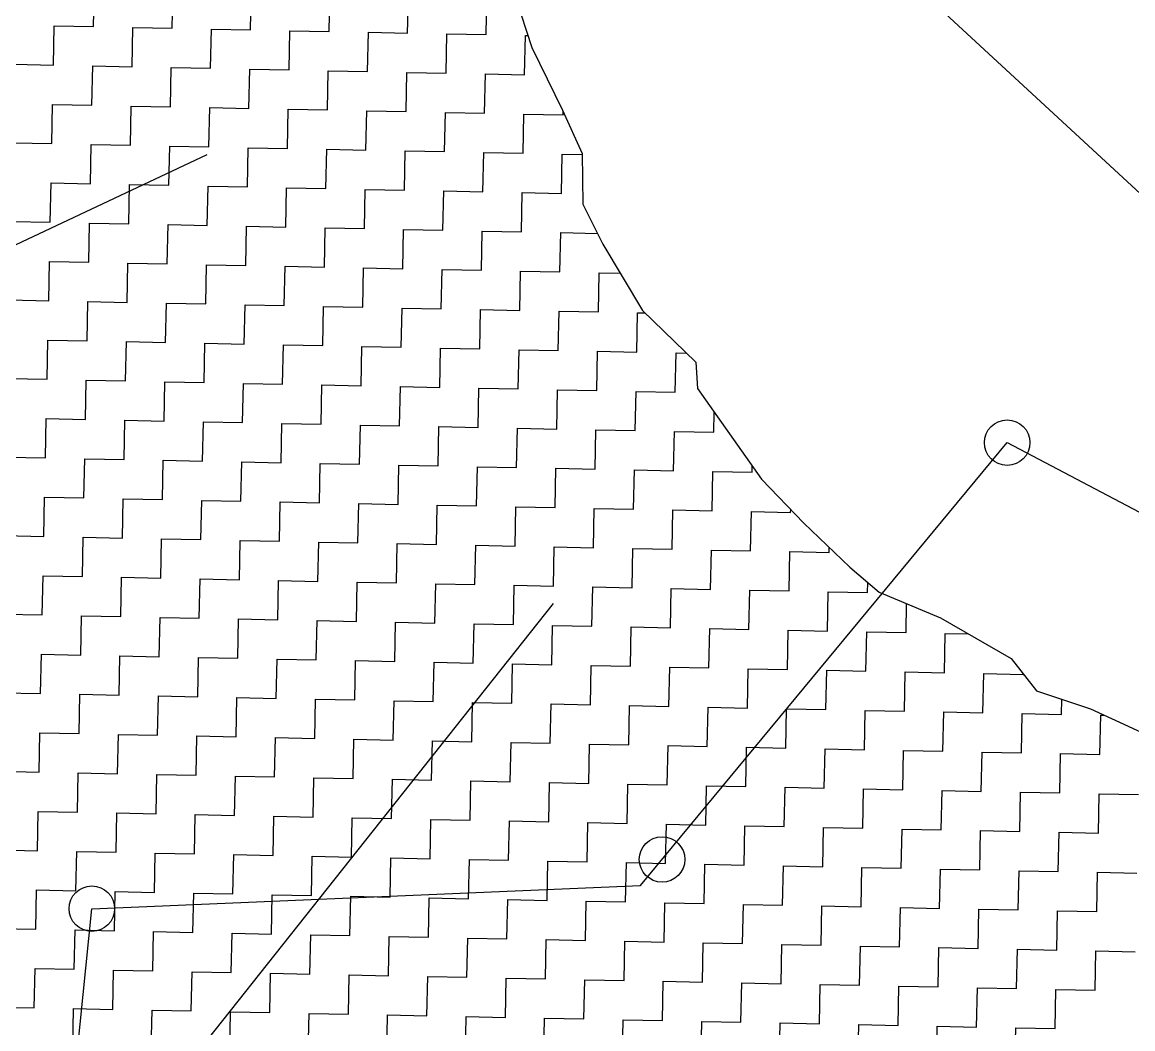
# Model space of a CAD drawing. Header units: metres. Extents: x 276691 to 279396, y 2061581 to 2064323.
# Drawn here: x 279012.8 to 279189, y 2063418 to 2063577.7 of the extents above; entities that cross this region are included whole.
import ezdxf

# ---------------------------------------------------------------- set-up
doc = ezdxf.new("R2010")
doc.units = ezdxf.units.M
doc.layers.add('POLY_HATCH', color=12, linetype='Continuous')
doc.layers.add('POLY_PARCEL', color=6, linetype='Continuous')

msp = doc.modelspace()

# ---------------------------------------------------------------- linework, layer by layer
for points in [[(278932.76, 2063505.2), (279042.19, 2063556.69)], [(279021.96, 2063390.75), (279097.14, 2063485.49)]]:
    msp.add_lwpolyline(points)
for centre in [(279169.11, 2063511), (279114.35, 2063444.89), (279023.87, 2063437.08)]:
    msp.add_circle(centre, 3.61)
at = {"layer": 'POLY_HATCH'}
for p, q in [((279089.76, 2063585.65), (279093.68, 2063573.67)), ((279093.68, 2063573.67), (279098.53, 2063563.76)), ((279098.53, 2063563.76), (279101.66, 2063556.85)), ((279101.66, 2063556.85), (279101.8, 2063548.82)), ((279101.8, 2063548.82), (279104.94, 2063542.51)), ((279104.94, 2063542.51), (279111.27, 2063531.98)), ((279111.27, 2063531.98), (279119.73, 2063523.77)), ((279119.73, 2063523.77), (279119.95, 2063519.61)), ((279119.95, 2063519.61), (279130.13, 2063505.23)), ((279130.13, 2063505.23), (279136.83, 2063498.25)), ((279136.83, 2063498.25), (279144.13, 2063491.26)), ((279144.13, 2063491.26), (279148.81, 2063487.3)), ((279148.81, 2063487.3), (279158.54, 2063483.23)), ((279158.54, 2063483.23), (279169.72, 2063476.76)), ((279169.72, 2063476.76), (279173.78, 2063471.62)), ((279173.78, 2063471.62), (279182.35, 2063468.77)), ((279182.35, 2063468.77), (279193.85, 2063463.48))]:
    msp.add_line(p, q, dxfattribs=at)
at = {"layer": 'POLY_HATCH', "linetype": 'Continuous'}
for p, q in [((279024.14, 2063576.99), (279024.27, 2063583.22)), ((279036.6, 2063576.74), (279036.73, 2063582.97)), ((279049.06, 2063576.48), (279049.19, 2063582.71)), ((279061.52, 2063576.23), (279061.65, 2063582.46)), ((279073.98, 2063575.97), (279074.11, 2063582.2)), ((279086.44, 2063575.72), (279086.57, 2063581.95)), ((279017.78, 2063570.89), (279017.91, 2063577.12)), ((279017.91, 2063577.12), (279024.14, 2063576.99)), ((279030.24, 2063570.63), (279030.37, 2063576.86)), ((279030.37, 2063576.86), (279036.6, 2063576.74)), ((279042.7, 2063570.38), (279042.83, 2063576.61)), ((279042.83, 2063576.61), (279049.06, 2063576.48)), ((279055.16, 2063570.12), (279055.29, 2063576.35)), ((279055.29, 2063576.35), (279061.52, 2063576.23)), ((279067.62, 2063569.87), (279067.75, 2063576.1)), ((279067.75, 2063576.1), (279073.98, 2063575.97)), ((279080.08, 2063569.62), (279080.21, 2063575.85)), ((279080.21, 2063575.85), (279086.44, 2063575.72)), ((279092.54, 2063569.36), (279092.67, 2063575.59)), ((279092.67, 2063575.59), (279093.05, 2063575.58)), ((279011.55, 2063571.02), (279017.78, 2063570.89)), ((279023.88, 2063564.53), (279024.01, 2063570.76)), ((279024.01, 2063570.76), (279030.24, 2063570.63)), ((279036.34, 2063564.28), (279036.47, 2063570.51)), ((279036.47, 2063570.51), (279042.7, 2063570.38)), ((279048.8, 2063564.02), (279048.93, 2063570.25)), ((279048.93, 2063570.25), (279055.16, 2063570.12)), ((279061.27, 2063563.77), (279061.39, 2063570)), ((279061.39, 2063570), (279067.62, 2063569.87)), ((279073.73, 2063563.51), (279073.85, 2063569.74)), ((279073.85, 2063569.74), (279080.08, 2063569.62)), ((279086.19, 2063563.26), (279086.31, 2063569.49)), ((279086.31, 2063569.49), (279092.54, 2063569.36)), ((279017.53, 2063558.43), (279017.65, 2063564.66)), ((279017.65, 2063564.66), (279023.88, 2063564.53)), ((279029.99, 2063558.17), (279030.11, 2063564.4)), ((279030.11, 2063564.4), (279036.34, 2063564.28)), ((279042.45, 2063557.92), (279042.57, 2063564.15)), ((279042.57, 2063564.15), (279048.8, 2063564.02)), ((279054.91, 2063557.66), (279055.03, 2063563.89)), ((279055.03, 2063563.89), (279061.27, 2063563.77)), ((279067.37, 2063557.41), (279067.5, 2063563.64)), ((279067.5, 2063563.64), (279073.73, 2063563.51)), ((279098.65, 2063563), (279098.66, 2063563.48)), ((279079.83, 2063557.16), (279079.96, 2063563.39)), ((279079.96, 2063563.39), (279086.19, 2063563.26)), ((279092.29, 2063556.9), (279092.42, 2063563.13)), ((279092.42, 2063563.13), (279098.65, 2063563)), ((279011.3, 2063558.56), (279017.53, 2063558.43)), ((279023.63, 2063552.07), (279023.76, 2063558.3)), ((279023.76, 2063558.3), (279029.99, 2063558.17)), ((279036.09, 2063551.82), (279036.22, 2063558.05)), ((279036.22, 2063558.05), (279042.45, 2063557.92)), ((279048.55, 2063551.56), (279048.68, 2063557.79)), ((279048.68, 2063557.79), (279054.91, 2063557.66)), ((279061.01, 2063551.31), (279061.14, 2063557.54)), ((279061.14, 2063557.54), (279067.37, 2063557.41)), ((279073.47, 2063551.05), (279073.6, 2063557.28)), ((279073.6, 2063557.28), (279079.83, 2063557.16)), ((279085.93, 2063550.8), (279086.06, 2063557.03)), ((279086.06, 2063557.03), (279092.29, 2063556.9)), ((279098.39, 2063550.54), (279098.52, 2063556.77)), ((279098.52, 2063556.77), (279101.67, 2063556.71)), ((279017.27, 2063545.97), (279017.4, 2063552.2)), ((279017.4, 2063552.2), (279023.63, 2063552.07)), ((279029.73, 2063545.71), (279029.86, 2063551.94)), ((279029.86, 2063551.94), (279036.09, 2063551.82)), ((279042.19, 2063545.46), (279042.32, 2063551.69)), ((279042.32, 2063551.69), (279048.55, 2063551.56)), ((279054.65, 2063545.2), (279054.78, 2063551.43)), ((279054.78, 2063551.43), (279061.01, 2063551.31)), ((279067.11, 2063544.95), (279067.24, 2063551.18)), ((279067.24, 2063551.18), (279073.47, 2063551.05)), ((279079.57, 2063544.69), (279079.7, 2063550.92)), ((279079.7, 2063550.92), (279085.93, 2063550.8)), ((279092.03, 2063544.44), (279092.16, 2063550.67)), ((279092.16, 2063550.67), (279098.39, 2063550.54)), ((279011.04, 2063546.09), (279017.27, 2063545.97)), ((279023.37, 2063539.61), (279023.5, 2063545.84)), ((279023.5, 2063545.84), (279029.73, 2063545.71)), ((279035.84, 2063539.36), (279035.96, 2063545.59)), ((279035.96, 2063545.59), (279042.19, 2063545.46)), ((279048.3, 2063539.1), (279048.42, 2063545.33)), ((279048.42, 2063545.33), (279054.65, 2063545.2)), ((279060.76, 2063538.85), (279060.88, 2063545.08)), ((279060.88, 2063545.08), (279067.11, 2063544.95)), ((279073.22, 2063538.59), (279073.34, 2063544.82)), ((279073.34, 2063544.82), (279079.57, 2063544.69)), ((279085.68, 2063538.34), (279085.8, 2063544.57)), ((279085.8, 2063544.57), (279092.03, 2063544.44)), ((279098.14, 2063538.08), (279098.26, 2063544.31)), ((279098.26, 2063544.31), (279104.1, 2063544.19)), ((279017.02, 2063533.51), (279017.14, 2063539.74)), ((279017.14, 2063539.74), (279023.37, 2063539.61)), ((279029.48, 2063533.25), (279029.6, 2063539.48)), ((279029.6, 2063539.48), (279035.84, 2063539.36)), ((279041.94, 2063533), (279042.07, 2063539.23)), ((279042.07, 2063539.23), (279048.3, 2063539.1)), ((279054.4, 2063532.74), (279054.53, 2063538.97)), ((279054.53, 2063538.97), (279060.76, 2063538.85)), ((279066.86, 2063532.49), (279066.99, 2063538.72)), ((279066.99, 2063538.72), (279073.22, 2063538.59)), ((279079.32, 2063532.23), (279079.45, 2063538.46)), ((279079.45, 2063538.46), (279085.68, 2063538.34)), ((279091.78, 2063531.98), (279091.91, 2063538.21)), ((279091.91, 2063538.21), (279098.14, 2063538.08)), ((279104.24, 2063531.73), (279104.37, 2063537.96)), ((279104.37, 2063537.96), (279107.72, 2063537.89)), ((279010.79, 2063533.63), (279017.02, 2063533.51)), ((279023.12, 2063527.15), (279023.25, 2063533.38)), ((279023.25, 2063533.38), (279029.48, 2063533.25)), ((279035.58, 2063526.89), (279035.71, 2063533.13)), ((279035.71, 2063533.13), (279041.94, 2063533)), ((279048.04, 2063526.64), (279048.17, 2063532.87)), ((279048.17, 2063532.87), (279054.4, 2063532.74)), ((279060.5, 2063526.39), (279060.63, 2063532.62)), ((279060.63, 2063532.62), (279066.86, 2063532.49)), ((279072.96, 2063526.13), (279073.09, 2063532.36)), ((279073.09, 2063532.36), (279079.32, 2063532.23)), ((279085.42, 2063525.88), (279085.55, 2063532.11)), ((279085.55, 2063532.11), (279091.78, 2063531.98)), ((279097.88, 2063525.62), (279098.01, 2063531.85)), ((279098.01, 2063531.85), (279104.24, 2063531.73)), ((279110.34, 2063525.37), (279110.47, 2063531.6)), ((279110.47, 2063531.6), (279111.69, 2063531.57)), ((279016.76, 2063521.05), (279016.89, 2063527.28)), ((279016.89, 2063527.28), (279023.12, 2063527.15)), ((279029.22, 2063520.79), (279029.35, 2063527.02)), ((279029.35, 2063527.02), (279035.58, 2063526.89)), ((279041.68, 2063520.54), (279041.81, 2063526.77)), ((279041.81, 2063526.77), (279048.04, 2063526.64)), ((279054.14, 2063520.28), (279054.27, 2063526.51)), ((279054.27, 2063526.51), (279060.5, 2063526.39)), ((279066.6, 2063520.03), (279066.73, 2063526.26)), ((279066.73, 2063526.26), (279072.96, 2063526.13)), ((279079.06, 2063519.77), (279079.19, 2063526)), ((279079.19, 2063526), (279085.42, 2063525.88)), ((279091.53, 2063519.52), (279091.65, 2063525.75)), ((279091.65, 2063525.75), (279097.88, 2063525.62)), ((279103.99, 2063519.26), (279104.11, 2063525.49)), ((279104.11, 2063525.49), (279110.34, 2063525.37)), ((279116.45, 2063519.01), (279116.57, 2063525.24)), ((279116.57, 2063525.24), (279118.26, 2063525.21)), ((279010.53, 2063521.17), (279016.76, 2063521.05)), ((279022.87, 2063514.69), (279022.99, 2063520.92)), ((279022.99, 2063520.92), (279029.22, 2063520.79)), ((279035.33, 2063514.43), (279035.45, 2063520.66)), ((279035.45, 2063520.66), (279041.68, 2063520.54)), ((279047.79, 2063514.18), (279047.91, 2063520.41)), ((279047.91, 2063520.41), (279054.14, 2063520.28)), ((279060.25, 2063513.93), (279060.37, 2063520.16)), ((279060.37, 2063520.16), (279066.6, 2063520.03)), ((279072.71, 2063513.67), (279072.83, 2063519.9)), ((279072.83, 2063519.9), (279079.06, 2063519.77)), ((279085.17, 2063513.42), (279085.29, 2063519.65)), ((279085.29, 2063519.65), (279091.53, 2063519.52)), ((279097.63, 2063513.16), (279097.76, 2063519.39)), ((279097.76, 2063519.39), (279103.99, 2063519.26)), ((279110.09, 2063512.91), (279110.22, 2063519.14)), ((279110.22, 2063519.14), (279116.45, 2063519.01)), ((279016.51, 2063508.59), (279016.64, 2063514.82)), ((279016.64, 2063514.82), (279022.87, 2063514.69)), ((279028.97, 2063508.33), (279029.1, 2063514.56)), ((279029.1, 2063514.56), (279035.33, 2063514.43)), ((279041.43, 2063508.08), (279041.56, 2063514.31)), ((279041.56, 2063514.31), (279047.79, 2063514.18)), ((279122.55, 2063512.65), (279122.61, 2063515.84)), ((279053.89, 2063507.82), (279054.02, 2063514.05)), ((279054.02, 2063514.05), (279060.25, 2063513.93)), ((279066.35, 2063507.57), (279066.48, 2063513.8)), ((279066.48, 2063513.8), (279072.71, 2063513.67)), ((279078.81, 2063507.31), (279078.94, 2063513.54)), ((279078.94, 2063513.54), (279085.17, 2063513.42)), ((279091.27, 2063507.06), (279091.4, 2063513.29)), ((279091.4, 2063513.29), (279097.63, 2063513.16)), ((279103.73, 2063506.8), (279103.86, 2063513.03)), ((279103.86, 2063513.03), (279110.09, 2063512.91)), ((279116.19, 2063506.55), (279116.32, 2063512.78)), ((279116.32, 2063512.78), (279122.55, 2063512.65)), ((279010.28, 2063508.71), (279016.51, 2063508.59)), ((279022.61, 2063502.23), (279022.74, 2063508.46)), ((279022.74, 2063508.46), (279028.97, 2063508.33)), ((279035.07, 2063501.97), (279035.2, 2063508.2)), ((279035.2, 2063508.2), (279041.43, 2063508.08)), ((279047.53, 2063501.72), (279047.66, 2063507.95)), ((279047.66, 2063507.95), (279053.89, 2063507.82)), ((279059.99, 2063501.47), (279060.12, 2063507.7)), ((279060.12, 2063507.7), (279066.35, 2063507.57)), ((279072.45, 2063501.21), (279072.58, 2063507.44)), ((279072.58, 2063507.44), (279078.81, 2063507.31)), ((279084.91, 2063500.96), (279085.04, 2063507.19)), ((279085.04, 2063507.19), (279091.27, 2063507.06)), ((279128.65, 2063506.3), (279128.67, 2063507.29)), ((279097.37, 2063500.7), (279097.5, 2063506.93)), ((279097.5, 2063506.93), (279103.73, 2063506.8)), ((279109.83, 2063500.45), (279109.96, 2063506.68)), ((279109.96, 2063506.68), (279116.19, 2063506.55)), ((279122.29, 2063500.19), (279122.42, 2063506.42)), ((279122.42, 2063506.42), (279128.65, 2063506.3)), ((279016.25, 2063496.13), (279016.38, 2063502.36)), ((279016.38, 2063502.36), (279022.61, 2063502.23)), ((279028.71, 2063495.87), (279028.84, 2063502.1)), ((279028.84, 2063502.1), (279035.07, 2063501.97)), ((279041.17, 2063495.62), (279041.3, 2063501.85)), ((279041.3, 2063501.85), (279047.53, 2063501.72)), ((279053.63, 2063495.36), (279053.76, 2063501.59)), ((279053.76, 2063501.59), (279059.99, 2063501.47)), ((279066.1, 2063495.11), (279066.22, 2063501.34)), ((279066.22, 2063501.34), (279072.45, 2063501.21)), ((279078.56, 2063494.85), (279078.68, 2063501.08)), ((279078.68, 2063501.08), (279084.91, 2063500.96)), ((279091.02, 2063494.6), (279091.14, 2063500.83)), ((279091.14, 2063500.83), (279097.37, 2063500.7)), ((279103.48, 2063494.34), (279103.6, 2063500.57)), ((279103.6, 2063500.57), (279109.83, 2063500.45)), ((279115.94, 2063494.09), (279116.06, 2063500.32)), ((279116.06, 2063500.32), (279122.29, 2063500.19)), ((279128.4, 2063493.83), (279128.52, 2063500.07)), ((279128.52, 2063500.07), (279134.75, 2063499.94)), ((279134.75, 2063499.94), (279134.76, 2063500.4)), ((279010.02, 2063496.25), (279016.25, 2063496.13)), ((279022.36, 2063489.77), (279022.48, 2063496)), ((279022.48, 2063496), (279028.71, 2063495.87)), ((279034.82, 2063489.51), (279034.94, 2063495.74)), ((279034.94, 2063495.74), (279041.17, 2063495.62)), ((279047.28, 2063489.26), (279047.4, 2063495.49)), ((279047.4, 2063495.49), (279053.63, 2063495.36)), ((279059.74, 2063489), (279059.87, 2063495.23)), ((279059.87, 2063495.23), (279066.1, 2063495.11)), ((279072.2, 2063488.75), (279072.33, 2063494.98)), ((279072.33, 2063494.98), (279078.56, 2063494.85)), ((279084.66, 2063488.5), (279084.79, 2063494.73)), ((279084.79, 2063494.73), (279091.02, 2063494.6)), ((279097.12, 2063488.24), (279097.25, 2063494.47)), ((279097.25, 2063494.47), (279103.48, 2063494.34)), ((279109.58, 2063487.99), (279109.71, 2063494.22)), ((279109.71, 2063494.22), (279115.94, 2063494.09)), ((279122.04, 2063487.73), (279122.17, 2063493.96)), ((279122.17, 2063493.96), (279128.4, 2063493.83)), ((279134.5, 2063487.48), (279134.63, 2063493.71)), ((279134.63, 2063493.71), (279140.86, 2063493.58)), ((279140.86, 2063493.58), (279140.87, 2063494.38)), ((279016, 2063483.67), (279016.13, 2063489.9)), ((279016.13, 2063489.9), (279022.36, 2063489.77)), ((279028.46, 2063483.41), (279028.59, 2063489.64)), ((279028.59, 2063489.64), (279034.82, 2063489.51)), ((279040.92, 2063483.16), (279041.05, 2063489.39)), ((279041.05, 2063489.39), (279047.28, 2063489.26)), ((279053.38, 2063482.9), (279053.51, 2063489.13)), ((279053.51, 2063489.13), (279059.74, 2063489)), ((279065.84, 2063482.65), (279065.97, 2063488.88)), ((279065.97, 2063488.88), (279072.2, 2063488.75)), ((279078.3, 2063482.39), (279078.43, 2063488.62)), ((279078.43, 2063488.62), (279084.66, 2063488.5)), ((279090.76, 2063482.14), (279090.89, 2063488.37)), ((279090.89, 2063488.37), (279097.12, 2063488.24)), ((279103.22, 2063481.88), (279103.35, 2063488.11)), ((279103.35, 2063488.11), (279109.58, 2063487.99)), ((279115.68, 2063481.63), (279115.81, 2063487.86)), ((279115.81, 2063487.86), (279122.04, 2063487.73)), ((279146.96, 2063487.22), (279146.99, 2063488.83)), ((279128.14, 2063481.37), (279128.27, 2063487.6)), ((279128.27, 2063487.6), (279134.5, 2063487.48)), ((279140.6, 2063481.12), (279140.73, 2063487.35)), ((279140.73, 2063487.35), (279146.96, 2063487.22)), ((279153.06, 2063480.87), (279153.16, 2063485.48)), ((279009.77, 2063483.79), (279016, 2063483.67)), ((279022.1, 2063477.31), (279022.23, 2063483.54)), ((279022.23, 2063483.54), (279028.46, 2063483.41)), ((279034.56, 2063477.05), (279034.69, 2063483.28)), ((279034.69, 2063483.28), (279040.92, 2063483.16)), ((279047.02, 2063476.8), (279047.15, 2063483.03)), ((279047.15, 2063483.03), (279053.38, 2063482.9)), ((279059.48, 2063476.54), (279059.61, 2063482.77)), ((279059.61, 2063482.77), (279065.84, 2063482.65)), ((279071.94, 2063476.29), (279072.07, 2063482.52)), ((279072.07, 2063482.52), (279078.3, 2063482.39)), ((279084.4, 2063476.04), (279084.53, 2063482.27)), ((279084.53, 2063482.27), (279090.76, 2063482.14)), ((279096.86, 2063475.78), (279096.99, 2063482.01)), ((279096.99, 2063482.01), (279103.22, 2063481.88)), ((279109.32, 2063475.53), (279109.45, 2063481.76)), ((279109.45, 2063481.76), (279115.68, 2063481.63)), ((279121.79, 2063475.27), (279121.91, 2063481.5)), ((279121.91, 2063481.5), (279128.14, 2063481.37)), ((279134.25, 2063475.02), (279134.37, 2063481.25)), ((279134.37, 2063481.25), (279140.6, 2063481.12)), ((279146.71, 2063474.76), (279146.83, 2063480.99)), ((279146.83, 2063480.99), (279153.06, 2063480.87)), ((279159.17, 2063474.51), (279159.29, 2063480.74)), ((279159.29, 2063480.74), (279162.98, 2063480.66)), ((279015.74, 2063471.2), (279015.87, 2063477.44)), ((279015.87, 2063477.44), (279022.1, 2063477.31)), ((279028.2, 2063470.95), (279028.33, 2063477.18)), ((279028.33, 2063477.18), (279034.56, 2063477.05)), ((279040.67, 2063470.7), (279040.79, 2063476.93)), ((279040.79, 2063476.93), (279047.02, 2063476.8)), ((279053.13, 2063470.44), (279053.25, 2063476.67)), ((279053.25, 2063476.67), (279059.48, 2063476.54)), ((279065.59, 2063470.19), (279065.71, 2063476.42)), ((279065.71, 2063476.42), (279071.94, 2063476.29)), ((279078.05, 2063469.93), (279078.17, 2063476.16)), ((279078.17, 2063476.16), (279084.4, 2063476.04)), ((279090.51, 2063469.68), (279090.63, 2063475.91)), ((279090.63, 2063475.91), (279096.86, 2063475.78)), ((279102.97, 2063469.42), (279103.09, 2063475.65)), ((279103.09, 2063475.65), (279109.32, 2063475.53)), ((279115.43, 2063469.17), (279115.56, 2063475.4)), ((279115.56, 2063475.4), (279121.79, 2063475.27)), ((279127.89, 2063468.91), (279128.02, 2063475.14)), ((279128.02, 2063475.14), (279134.25, 2063475.02)), ((279140.35, 2063468.66), (279140.48, 2063474.89)), ((279140.48, 2063474.89), (279146.71, 2063474.76)), ((279152.81, 2063468.4), (279152.94, 2063474.64)), ((279152.94, 2063474.64), (279159.17, 2063474.51)), ((279165.27, 2063468.15), (279165.4, 2063474.38)), ((279165.4, 2063474.38), (279171.63, 2063474.25)), ((279171.63, 2063474.25), (279171.63, 2063474.34)), ((279009.51, 2063471.33), (279015.74, 2063471.2)), ((279021.85, 2063464.85), (279021.97, 2063471.08)), ((279021.97, 2063471.08), (279028.2, 2063470.95)), ((279034.31, 2063464.59), (279034.44, 2063470.82)), ((279034.44, 2063470.82), (279040.67, 2063470.7)), ((279046.77, 2063464.34), (279046.9, 2063470.57)), ((279046.9, 2063470.57), (279053.13, 2063470.44)), ((279059.23, 2063464.08), (279059.36, 2063470.31)), ((279059.36, 2063470.31), (279065.59, 2063470.19)), ((279177.73, 2063467.9), (279177.78, 2063470.29)), ((279071.69, 2063463.83), (279071.82, 2063470.06)), ((279071.82, 2063470.06), (279078.05, 2063469.93)), ((279084.15, 2063463.57), (279084.28, 2063469.8)), ((279084.28, 2063469.8), (279090.51, 2063469.68)), ((279096.61, 2063463.32), (279096.74, 2063469.55)), ((279096.74, 2063469.55), (279102.97, 2063469.42)), ((279109.07, 2063463.07), (279109.2, 2063469.3)), ((279109.2, 2063469.3), (279115.43, 2063469.17)), ((279121.53, 2063462.81), (279121.66, 2063469.04)), ((279121.66, 2063469.04), (279127.89, 2063468.91)), ((279133.99, 2063462.56), (279134.12, 2063468.79)), ((279134.12, 2063468.79), (279140.35, 2063468.66)), ((279146.45, 2063462.3), (279146.58, 2063468.53)), ((279146.58, 2063468.53), (279152.81, 2063468.4)), ((279158.91, 2063462.05), (279159.04, 2063468.28)), ((279159.04, 2063468.28), (279165.27, 2063468.15)), ((279171.37, 2063461.79), (279171.5, 2063468.02)), ((279171.5, 2063468.02), (279177.73, 2063467.9)), ((279183.83, 2063461.54), (279183.96, 2063467.77)), ((279183.96, 2063467.77), (279184.56, 2063467.76)), ((279015.49, 2063458.74), (279015.62, 2063464.97)), ((279015.62, 2063464.97), (279021.85, 2063464.85)), ((279027.95, 2063458.49), (279028.08, 2063464.72)), ((279028.08, 2063464.72), (279034.31, 2063464.59)), ((279040.41, 2063458.24), (279040.54, 2063464.47)), ((279040.54, 2063464.47), (279046.77, 2063464.34)), ((279052.87, 2063457.98), (279053, 2063464.21)), ((279053, 2063464.21), (279059.23, 2063464.08)), ((279065.33, 2063457.73), (279065.46, 2063463.96)), ((279065.46, 2063463.96), (279071.69, 2063463.83)), ((279077.79, 2063457.47), (279077.92, 2063463.7)), ((279077.92, 2063463.7), (279084.15, 2063463.57)), ((279090.25, 2063457.22), (279090.38, 2063463.45)), ((279090.38, 2063463.45), (279096.61, 2063463.32)), ((279102.71, 2063456.96), (279102.84, 2063463.19)), ((279102.84, 2063463.19), (279109.07, 2063463.07)), ((279115.17, 2063456.71), (279115.3, 2063462.94)), ((279115.3, 2063462.94), (279121.53, 2063462.81)), ((279127.63, 2063456.45), (279127.76, 2063462.68)), ((279127.76, 2063462.68), (279133.99, 2063462.56)), ((279140.09, 2063456.2), (279140.22, 2063462.43)), ((279140.22, 2063462.43), (279146.45, 2063462.3)), ((279152.55, 2063455.94), (279152.68, 2063462.17)), ((279152.68, 2063462.17), (279158.91, 2063462.05)), ((279165.01, 2063455.69), (279165.14, 2063461.92)), ((279165.14, 2063461.92), (279171.37, 2063461.79)), ((279177.48, 2063455.44), (279177.6, 2063461.67)), ((279177.6, 2063461.67), (279183.83, 2063461.54)), ((279009.26, 2063458.87), (279015.49, 2063458.74)), ((279021.59, 2063452.39), (279021.72, 2063458.62)), ((279021.72, 2063458.62), (279027.95, 2063458.49)), ((279034.05, 2063452.13), (279034.18, 2063458.36)), ((279034.18, 2063458.36), (279040.41, 2063458.24)), ((279046.51, 2063451.88), (279046.64, 2063458.11)), ((279046.64, 2063458.11), (279052.87, 2063457.98)), ((279058.97, 2063451.62), (279059.1, 2063457.85)), ((279059.1, 2063457.85), (279065.33, 2063457.73)), ((279071.43, 2063451.37), (279071.56, 2063457.6)), ((279071.56, 2063457.6), (279077.79, 2063457.47)), ((279083.9, 2063451.11), (279084.02, 2063457.34)), ((279084.02, 2063457.34), (279090.25, 2063457.22)), ((279096.36, 2063450.86), (279096.48, 2063457.09)), ((279096.48, 2063457.09), (279102.71, 2063456.96)), ((279108.82, 2063450.61), (279108.94, 2063456.84)), ((279108.94, 2063456.84), (279115.17, 2063456.71)), ((279121.28, 2063450.35), (279121.4, 2063456.58)), ((279121.4, 2063456.58), (279127.63, 2063456.45)), ((279133.74, 2063450.1), (279133.86, 2063456.33)), ((279133.86, 2063456.33), (279140.09, 2063456.2)), ((279146.2, 2063449.84), (279146.32, 2063456.07)), ((279146.32, 2063456.07), (279152.55, 2063455.94)), ((279158.66, 2063449.59), (279158.78, 2063455.82)), ((279158.78, 2063455.82), (279165.01, 2063455.69)), ((279171.12, 2063449.33), (279171.25, 2063455.56)), ((279171.25, 2063455.56), (279177.48, 2063455.44)), ((279183.58, 2063449.08), (279183.71, 2063455.31)), ((279183.71, 2063455.31), (279189.94, 2063455.18)), ((279015.24, 2063446.28), (279015.36, 2063452.51)), ((279015.36, 2063452.51), (279021.59, 2063452.39)), ((279027.7, 2063446.03), (279027.82, 2063452.26)), ((279027.82, 2063452.26), (279034.05, 2063452.13)), ((279040.16, 2063445.78), (279040.28, 2063452.01)), ((279040.28, 2063452.01), (279046.51, 2063451.88)), ((279052.62, 2063445.52), (279052.74, 2063451.75)), ((279052.74, 2063451.75), (279058.97, 2063451.62)), ((279065.08, 2063445.27), (279065.2, 2063451.5)), ((279065.2, 2063451.5), (279071.43, 2063451.37)), ((279077.54, 2063445.01), (279077.66, 2063451.24)), ((279077.66, 2063451.24), (279083.9, 2063451.11)), ((279090, 2063444.76), (279090.13, 2063450.99)), ((279090.13, 2063450.99), (279096.36, 2063450.86)), ((279102.46, 2063444.5), (279102.59, 2063450.73)), ((279102.59, 2063450.73), (279108.82, 2063450.61)), ((279114.92, 2063444.25), (279115.05, 2063450.48)), ((279115.05, 2063450.48), (279121.28, 2063450.35)), ((279127.38, 2063443.99), (279127.51, 2063450.22)), ((279127.51, 2063450.22), (279133.74, 2063450.1)), ((279139.84, 2063443.74), (279139.97, 2063449.97)), ((279139.97, 2063449.97), (279146.2, 2063449.84)), ((279152.3, 2063443.48), (279152.43, 2063449.71)), ((279152.43, 2063449.71), (279158.66, 2063449.59)), ((279164.76, 2063443.23), (279164.89, 2063449.46)), ((279164.89, 2063449.46), (279171.12, 2063449.33)), ((279177.22, 2063442.98), (279177.35, 2063449.21)), ((279177.35, 2063449.21), (279183.58, 2063449.08)), ((279009.01, 2063446.41), (279015.24, 2063446.28)), ((279021.34, 2063439.93), (279021.47, 2063446.16)), ((279021.47, 2063446.16), (279027.7, 2063446.03)), ((279033.8, 2063439.67), (279033.93, 2063445.9)), ((279033.93, 2063445.9), (279040.16, 2063445.78)), ((279046.26, 2063439.42), (279046.39, 2063445.65)), ((279046.39, 2063445.65), (279052.62, 2063445.52)), ((279058.72, 2063439.16), (279058.85, 2063445.39)), ((279058.85, 2063445.39), (279065.08, 2063445.27)), ((279071.18, 2063438.91), (279071.31, 2063445.14)), ((279071.31, 2063445.14), (279077.54, 2063445.01)), ((279083.64, 2063438.65), (279083.77, 2063444.88)), ((279083.77, 2063444.88), (279090, 2063444.76)), ((279096.1, 2063438.4), (279096.23, 2063444.63)), ((279096.23, 2063444.63), (279102.46, 2063444.5)), ((279108.56, 2063438.14), (279108.69, 2063444.38)), ((279108.69, 2063444.38), (279114.92, 2063444.25)), ((279121.02, 2063437.89), (279121.15, 2063444.12)), ((279121.15, 2063444.12), (279127.38, 2063443.99)), ((279133.48, 2063437.64), (279133.61, 2063443.87)), ((279133.61, 2063443.87), (279139.84, 2063443.74)), ((279145.94, 2063437.38), (279146.07, 2063443.61)), ((279146.07, 2063443.61), (279152.3, 2063443.48)), ((279158.4, 2063437.13), (279158.53, 2063443.36)), ((279158.53, 2063443.36), (279164.76, 2063443.23)), ((279170.86, 2063436.87), (279170.99, 2063443.1)), ((279170.99, 2063443.1), (279177.22, 2063442.98)), ((279183.32, 2063436.62), (279183.45, 2063442.85)), ((279183.45, 2063442.85), (279189.68, 2063442.72)), ((279014.98, 2063433.82), (279015.11, 2063440.05)), ((279015.11, 2063440.05), (279021.34, 2063439.93)), ((279027.44, 2063433.57), (279027.57, 2063439.8)), ((279027.57, 2063439.8), (279033.8, 2063439.67)), ((279039.9, 2063433.31), (279040.03, 2063439.54)), ((279040.03, 2063439.54), (279046.26, 2063439.42)), ((279052.36, 2063433.06), (279052.49, 2063439.29)), ((279052.49, 2063439.29), (279058.72, 2063439.16)), ((279064.82, 2063432.81), (279064.95, 2063439.04)), ((279064.95, 2063439.04), (279071.18, 2063438.91)), ((279077.28, 2063432.55), (279077.41, 2063438.78)), ((279077.41, 2063438.78), (279083.64, 2063438.65)), ((279089.74, 2063432.3), (279089.87, 2063438.53)), ((279089.87, 2063438.53), (279096.1, 2063438.4)), ((279102.2, 2063432.04), (279102.33, 2063438.27)), ((279102.33, 2063438.27), (279108.56, 2063438.14)), ((279114.66, 2063431.79), (279114.79, 2063438.02)), ((279114.79, 2063438.02), (279121.02, 2063437.89)), ((279127.12, 2063431.53), (279127.25, 2063437.76)), ((279127.25, 2063437.76), (279133.48, 2063437.64)), ((279139.59, 2063431.28), (279139.71, 2063437.51)), ((279139.71, 2063437.51), (279145.94, 2063437.38)), ((279152.05, 2063431.02), (279152.17, 2063437.25)), ((279152.17, 2063437.25), (279158.4, 2063437.13)), ((279164.51, 2063430.77), (279164.63, 2063437)), ((279164.63, 2063437), (279170.86, 2063436.87)), ((279176.97, 2063430.51), (279177.09, 2063436.74)), ((279177.09, 2063436.74), (279183.32, 2063436.62)), ((279008.75, 2063433.95), (279014.98, 2063433.82)), ((279021.08, 2063427.47), (279021.21, 2063433.7)), ((279021.21, 2063433.7), (279027.44, 2063433.57)), ((279033.54, 2063427.21), (279033.67, 2063433.44)), ((279033.67, 2063433.44), (279039.9, 2063433.31)), ((279046, 2063426.96), (279046.13, 2063433.19)), ((279046.13, 2063433.19), (279052.36, 2063433.06)), ((279058.47, 2063426.7), (279058.59, 2063432.93)), ((279058.59, 2063432.93), (279064.82, 2063432.81)), ((279070.93, 2063426.45), (279071.05, 2063432.68)), ((279071.05, 2063432.68), (279077.28, 2063432.55)), ((279083.39, 2063426.19), (279083.51, 2063432.42)), ((279083.51, 2063432.42), (279089.74, 2063432.3)), ((279095.85, 2063425.94), (279095.97, 2063432.17)), ((279095.97, 2063432.17), (279102.2, 2063432.04)), ((279108.31, 2063425.68), (279108.43, 2063431.91)), ((279108.43, 2063431.91), (279114.66, 2063431.79)), ((279120.77, 2063425.43), (279120.89, 2063431.66)), ((279120.89, 2063431.66), (279127.12, 2063431.53)), ((279133.23, 2063425.18), (279133.35, 2063431.41)), ((279133.35, 2063431.41), (279139.59, 2063431.28)), ((279145.69, 2063424.92), (279145.82, 2063431.15)), ((279145.82, 2063431.15), (279152.05, 2063431.02)), ((279158.15, 2063424.67), (279158.28, 2063430.9)), ((279158.28, 2063430.9), (279164.51, 2063430.77)), ((279170.61, 2063424.41), (279170.74, 2063430.64)), ((279170.74, 2063430.64), (279176.97, 2063430.51)), ((279183.07, 2063424.16), (279183.2, 2063430.39)), ((279183.2, 2063430.39), (279189.43, 2063430.26)), ((279014.73, 2063421.36), (279014.85, 2063427.59)), ((279014.85, 2063427.59), (279021.08, 2063427.47)), ((279027.19, 2063421.11), (279027.31, 2063427.34)), ((279027.31, 2063427.34), (279033.54, 2063427.21)), ((279039.65, 2063420.85), (279039.77, 2063427.08)), ((279039.77, 2063427.08), (279046, 2063426.96)), ((279052.11, 2063420.6), (279052.23, 2063426.83)), ((279052.23, 2063426.83), (279058.47, 2063426.7)), ((279064.57, 2063420.35), (279064.7, 2063426.58)), ((279064.7, 2063426.58), (279070.93, 2063426.45)), ((279077.03, 2063420.09), (279077.16, 2063426.32)), ((279077.16, 2063426.32), (279083.39, 2063426.19)), ((279089.49, 2063419.84), (279089.62, 2063426.07)), ((279089.62, 2063426.07), (279095.85, 2063425.94)), ((279101.95, 2063419.58), (279102.08, 2063425.81)), ((279102.08, 2063425.81), (279108.31, 2063425.68)), ((279114.41, 2063419.33), (279114.54, 2063425.56)), ((279114.54, 2063425.56), (279120.77, 2063425.43)), ((279126.87, 2063419.07), (279127, 2063425.3)), ((279127, 2063425.3), (279133.23, 2063425.18)), ((279139.33, 2063418.82), (279139.46, 2063425.05)), ((279139.46, 2063425.05), (279145.69, 2063424.92)), ((279151.79, 2063418.56), (279151.92, 2063424.79)), ((279151.92, 2063424.79), (279158.15, 2063424.67)), ((279164.25, 2063418.31), (279164.38, 2063424.54)), ((279164.38, 2063424.54), (279170.61, 2063424.41)), ((279176.71, 2063418.05), (279176.84, 2063424.28)), ((279176.84, 2063424.28), (279183.07, 2063424.16)), ((279008.5, 2063421.49), (279014.73, 2063421.36)), ((279020.83, 2063415.01), (279020.96, 2063421.24)), ((279020.96, 2063421.24), (279027.19, 2063421.11)), ((279033.29, 2063414.75), (279033.42, 2063420.98)), ((279033.42, 2063420.98), (279039.65, 2063420.85)), ((279045.75, 2063414.5), (279045.88, 2063420.73)), ((279045.88, 2063420.73), (279052.11, 2063420.6)), ((279058.21, 2063414.24), (279058.34, 2063420.47)), ((279058.34, 2063420.47), (279064.57, 2063420.35)), ((279070.67, 2063413.99), (279070.8, 2063420.22)), ((279070.8, 2063420.22), (279077.03, 2063420.09)), ((279083.13, 2063413.73), (279083.26, 2063419.96)), ((279083.26, 2063419.96), (279089.49, 2063419.84)), ((279095.59, 2063413.48), (279095.72, 2063419.71)), ((279095.72, 2063419.71), (279101.95, 2063419.58)), ((279108.05, 2063413.22), (279108.18, 2063419.45)), ((279108.18, 2063419.45), (279114.41, 2063419.33)), ((279120.51, 2063412.97), (279120.64, 2063419.2)), ((279120.64, 2063419.2), (279126.87, 2063419.07)), ((279132.97, 2063412.71), (279133.1, 2063418.95)), ((279133.1, 2063418.95), (279139.33, 2063418.82)), ((279145.43, 2063412.46), (279145.56, 2063418.69)), ((279145.56, 2063418.69), (279151.79, 2063418.56)), ((279157.89, 2063412.21), (279158.02, 2063418.44)), ((279158.02, 2063418.44), (279164.25, 2063418.31)), ((279170.35, 2063411.95), (279170.48, 2063418.18)), ((279170.48, 2063418.18), (279176.71, 2063418.05))]:
    msp.add_line(p, q, dxfattribs=at)
at = {"layer": 'POLY_PARCEL'}
for p, q in [((279262.93, 2063483.24), (279156.24, 2063581.91)), ((279110.91, 2063440.74), (279169.11, 2063511)), ((279169.11, 2063511), (279288.04, 2063448.5)), ((279023.87, 2063437.08), (279110.91, 2063440.74)), ((279017.86, 2063377.77), (279023.87, 2063437.08))]:
    msp.add_line(p, q, dxfattribs=at)

doc.saveas('drawing.dxf')
